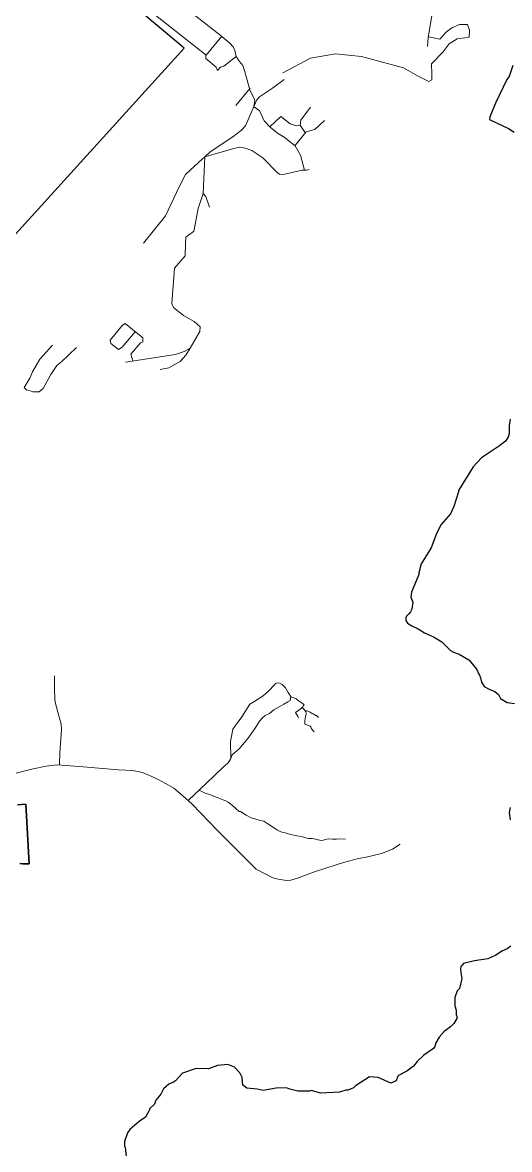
# Model space of a CAD drawing. Header units: millimetres. Extents: x 341818 to 347703, y 7370458 to 7377443.
# Drawn here: x 344040 to 345276, y 7372890 to 7375753 of the extents above; entities that cross this region are included whole.
import ezdxf

# ---------------------------------------------------------------- set-up
doc = ezdxf.new("R2010")
doc.units = ezdxf.units.MM
for name, color, linetype, lineweight in [('AVENIDA LONDRES - 08_01_2021 - FERMOM_143 - FERMOM_144', 7, 'Continuous', 18), ('ESTRADA DO MONTANHÃO - 08_01_2021 - FERMOM_212', 1, 'Continuous', 18), ('MCT - RUA DR. AFONSO PENA JÚNIOR', 7, 'Continuous', 18), ('MCT - VIELA B', 7, 'Continuous', 18), ('MCT - VIELA C', 7, 'Continuous', 18), ('PASSAGEM ANITA GARIBALDE - 08_01_2021 - FERMOM_213', 7, 'Continuous', 18), ('PASSGEM DOS CAFEZAIS - 08_01_2021 - FERMOM_214', 1, 'Continuous', 18), ('RUA CARLOS DRUMON DE ANDRADE - 08_01_2021 - FERMOM_157', 7, 'Continuous', 18), ('RUA CENTRAL - 08_01_2021 - FERMOM_164', 7, 'Continuous', 18), ('RUA DA FIDELIDADE - 08_01_2021 - FERMOM_155', 7, 'Continuous', 18), ('RUA DAS ESTRELAS - 08_01_2021 - FERMOM_159', 7, 'Continuous', 18), ('RUA DAS MARGARIDAS - 08_01_2021 - FERMOM_145', 7, 'Continuous', 18), ('RUA DOS EVANGÉLICOS - 08_01_2021 - FERMOM_158', 7, 'Continuous', 18), ('RUA DOS PÁSSAROS - 08_01_2021 - FERMOM_147', 7, 'Continuous', 18), ('RUA JARDIM - 08_01_2021 - FERMOM_141', 7, 'Continuous', 18), ("RUA JOANA D' ARC - 08_01_2021 - FERMOM_161", 7, 'Continuous', 18), ('RUA JOAQUIM MANOEL DE MACEDO - 08_01_2021 - FERMOM_189', 7, 'Continuous', 18), ('RUA LIRÍO DA PAZ - 08_01_2021 - FERMOM_140', 7, 'Continuous', 18), ('RUA MACHADO BARBOSA - 08_01_2021 - FERMOM_152', 7, 'Continuous', 18), ('RUA MAURÍLIO ESPOLADOR - 08_01_2021 - FERMOM_220', 7, 'Continuous', 18), ('RUA MONTEIRO LOBATO - 07_01_2021 - FERMOM_134', 7, 'Continuous', 18), ('RUA NOVE DE JULHO - 08_01_2021 - FERMOM_153', 7, 'Continuous', 18), ('RUA PADRE LÉO COMISSARI - 07_01_2021 - FERMOM_165', 7, 'Continuous', 18), ('RUA PRADOPOLIS - 08_01_2021 - FERMOM_156', 7, 'Continuous', 18), ('RUA RUBÉNS GUEDES - 08_01_2021 - FERMOM_160', 7, 'Continuous', 18), ('RUA SANTO ANTONIO - 08_01_2021 - FERMOM_149', 7, 'Continuous', 18), ('RUA VINÍCIUS DE MORÃES - 08_01_2021 - FERMOM_188', 7, 'Continuous', 18), ('RUA ÁGUIA DOURADA ( JD DOS QUÍMICOS) - 08_01_2021 - FERMOM_146', 7, 'Continuous', 18), ('VIELA TREZE - 08_01_2021 - FERMOM_215', 7, 'Continuous', 18)]:
    doc.layers.add(name, color=color, linetype=linetype, lineweight=lineweight)
doc.layers.add('FERRAZOPOLIS', color=20, linetype='Continuous')
doc.layers.add('MONTANHÃO', color=220, linetype='Continuous')

msp = doc.modelspace()

# ---------------------------------------------------------------- linework, layer by layer
at = {"layer": 'AVENIDA LONDRES - 08_01_2021 - FERMOM_143 - FERMOM_144', "linetype": 'ByBlock'}
for points in [[(344704.3, 7375608.5), (344674.6, 7375586.6), (344641.9, 7375564.8), (344634.7, 7375557.3), (344625.2, 7375535.6), (344605.6, 7375491.1), (344595.4, 7375480), (344573.8, 7375462.6), (344516.5, 7375425), (344502.4, 7375412.6)], [(344502.4, 7375412.6), (344498.1, 7375319), (344504.8, 7375311.5), (344514.7, 7375284.7)], [(344498.1, 7375319), (344485.8, 7375280.7), (344474.4, 7375222.7)], [(344474, 7375222.9), (344454.6, 7375207.9), (344453.4, 7375190.6), (344452.6, 7375160.6), (344425.8, 7375129), (344419.1, 7375039.8)], [(344418.9, 7375039.8), (344422.8, 7375029.4), (344448.8, 7375009), (344475.3, 7374993.6), (344490.6, 7374979.9), (344490, 7374968.8), (344465.7, 7374926.3)], [(344465.7, 7374926.3), (344454.4, 7374908.7), (344440.2, 7374892), (344410.9, 7374875.7), (344389.6, 7374871.6)]]:
    msp.add_lwpolyline(points, dxfattribs=at)
at = {"layer": 'ESTRADA DO MONTANHÃO - 08_01_2021 - FERMOM_212', "linetype": 'ByBlock'}
msp.add_lwpolyline([(344999, 7373666.3), (344979.2, 7373652.9), (344951.5, 7373641.8), (344912.2, 7373633.3), (344893.1, 7373629.6), (344855.1, 7373619.3), (344815.2, 7373606.8), (344778.9, 7373594.9), (344737.9, 7373579.4), (344721.4, 7373574.3), (344710.2, 7373573.7), (344688.9, 7373577.4), (344675.2, 7373580.3), (344633.3, 7373602.8), (344534.2, 7373701.8), (344470.1, 7373767.2), (344445.8, 7373789.9), (344423.8, 7373808), (344402.7, 7373820.3), (344384.3, 7373830.3), (344367.7, 7373837.7), (344344.1, 7373847.6), (344319.3, 7373852.7), (344283.6, 7373854.7), (344193.2, 7373862.4), (344127.5, 7373867.8), (344099.2, 7373864.3), (344066.2, 7373856.9), (344006.1, 7373842.1)], dxfattribs=at)
at = {"layer": 'FERRAZOPOLIS'}
msp.add_lwpolyline([(344027.1, 7373766.2), (344048.2, 7373767.8), (344048.2, 7373767.4), (344056.6, 7373615.7), (344053, 7373615.9), (344049.5, 7373616), (344040.7, 7373616.3), (344032.9, 7373616.4)], dxfattribs=at)
at = {"layer": 'MCT - RUA DR. AFONSO PENA JÚNIOR', "linetype": 'ByBlock'}
msp.add_lwpolyline([(344695.5, 7375514.5), (344719.8, 7375496), (344734.3, 7375490.8), (344744.6, 7375492.8)], dxfattribs=at)
at = {"layer": 'MCT - VIELA B', "linetype": 'ByBlock'}
msp.add_lwpolyline([(344780, 7373951.2), (344774, 7373959.3), (344771.5, 7373964.4), (344770.2, 7373966), (344763.6, 7373968.6), (344760.4, 7373969.7), (344756.6, 7373970.7), (344756.5, 7373975.2), (344756.9, 7373979.9), (344758.7, 7373990.6), (344759.7, 7373995.6), (344760.1, 7373998.9), (344759.1, 7374002.2), (344757.5, 7374004.4), (344755.4, 7374007.3), (344753.7, 7374009.8), (344749.8, 7374013.3)], dxfattribs=at)
at = {"layer": 'MCT - VIELA C', "linetype": 'ByBlock'}
msp.add_lwpolyline([(344791.7, 7373987.6), (344788.6, 7373990.4), (344786.1, 7373992.5), (344784.6, 7373992.5), (344780.3, 7373995.2), (344777.6, 7373997), (344775.1, 7373998.3), (344772.8, 7373999.8), (344769.8, 7374001.3), (344767.7, 7374002.3), (344764.7, 7374003.4), (344761.8, 7374004.4), (344761, 7374004.6), (344758.3, 7374003.3)], dxfattribs=at)
at = {"layer": 'MONTANHÃO'}
for points in [[(343914.1, 7375097.8), (344450.3, 7375687.9), (344218.9, 7375882.7)], [(345285.3, 7375644.3), (345275.7, 7375616.7), (345269.7, 7375608.3), (345240.9, 7375548.3), (345226.5, 7375513.5), (345225.9, 7375506.9), (345273.9, 7375484.1), (345288.3, 7375474.5)], [(345278.1, 7374745.5), (345275.7, 7374729.9), (345275.7, 7374709.5), (345273.3, 7374699.9), (345266.7, 7374689.7), (345251.1, 7374677.7), (345205.5, 7374647.7), (345184.5, 7374624.3), (345147.3, 7374564.3), (345147.3, 7374560.7), (345135.3, 7374523.5), (345126.9, 7374505.5), (345102.9, 7374477.9), (345090.9, 7374455.1), (345077.7, 7374419.1), (345052.5, 7374378.3), (345046.5, 7374355.5), (345046.5, 7374350.7), (345027.3, 7374306.3), (345026.1, 7374293.1), (345030.9, 7374281.1), (345028.5, 7374263.1), (345024.9, 7374255.9), (345020.1, 7374250.5), (345015.3, 7374245.1), (345012.9, 7374240.3), (345012.9, 7374234.3), (345017.1, 7374227.7), (345028.5, 7374220.5), (345044.7, 7374213.3), (345060.3, 7374202.5), (345083.1, 7374192.9), (345104.7, 7374179.7), (345126.3, 7374158.1), (345134.7, 7374153.3), (345149.1, 7374148.5), (345173.1, 7374134.1), (345182.6, 7374123.6), (345193.2, 7374110.1), (345198.1, 7374099.8), (345200.1, 7374095.7), (345202.6, 7374088.2), (345205.7, 7374077.3), (345212.2, 7374066.1), (345224.9, 7374060.1), (345239, 7374053.7), (345249, 7374045.8), (345253.4, 7374035.7), (345270.3, 7374025.7), (345289.1, 7374023.2)], [(344032.9, 7373616.4), (344040.7, 7373616.3), (344049.5, 7373616), (344053, 7373615.9), (344056.6, 7373615.7), (344048.2, 7373767.4), (344048.2, 7373767.8), (344027.1, 7373766.2)], [(345278, 7373759.2), (345275.6, 7373746.3), (345278.6, 7373727.8)], [(345279.9, 7373406.9), (345270.3, 7373399.7), (345257.1, 7373393.7), (345240.9, 7373382.9), (345232.7, 7373379.4), (345221.1, 7373374.5), (345187.5, 7373369.7), (345159.9, 7373362.5), (345156.6, 7373358.6), (345153.3, 7373354.7), (345152.1, 7373348.7), (345153.3, 7373339.7), (345155.7, 7373324.7), (345149.7, 7373299.5), (345143.7, 7373293.5), (345137.7, 7373276.7), (345137.7, 7373255.1), (345141.3, 7373244.3), (345141.3, 7373231.1), (345142.5, 7373229.9), (345142.5, 7373222.7), (345135.3, 7373210.7), (345126.3, 7373201.7), (345110.7, 7373189.7), (345098.1, 7373175.9), (345089.7, 7373161.5), (345087.3, 7373151.9), (345083.1, 7373146.5), (345059.1, 7373129.7), (345041.7, 7373113.5), (345032.7, 7373102.1), (345015.9, 7373088.9), (344994.3, 7373078.1), (344992.5, 7373076.3), (344988.9, 7373064.3), (344975.1, 7373058.9), (344942.7, 7373073.3), (344921.1, 7373074.5), (344885.1, 7373051.7), (344880.3, 7373046.9), (344865.9, 7373040.9), (344861.1, 7373040.9), (344844.3, 7373036.1), (344796.3, 7373033.7), (344773.5, 7373039.7), (344768.7, 7373038.5), (344738.7, 7373038.5), (344718.3, 7373043.3), (344709.9, 7373046.9), (344683.5, 7373045.7), (344651.1, 7373039.7), (344635.5, 7373043.3), (344609.1, 7373045.7), (344598.9, 7373053.5), (344597.7, 7373072.7), (344591.7, 7373084.7), (344577.9, 7373099.7), (344561.1, 7373105.7), (344534.7, 7373103.3), (344511.9, 7373094.9), (344480.7, 7373096.1), (344445.9, 7373084.1), (344427.9, 7373064.9), (344423.1, 7373061.3), (344411.1, 7373056.5), (344397.3, 7373043.9), (344391.3, 7373030.7), (344378.1, 7373015.1), (344374.5, 7373005.5), (344362.5, 7372993.5), (344362.5, 7372991.1), (344351.7, 7372971.9), (344335.5, 7372961.7), (344312.1, 7372940.7), (344306.1, 7372932.3), (344298.9, 7372910.7), (344298.9, 7372897.5), (344300.1, 7372896.3), (344303.7, 7372863.9)]]:
    msp.add_lwpolyline(points, dxfattribs=at)
at = {"layer": 'PASSAGEM ANITA GARIBALDE - 08_01_2021 - FERMOM_213', "linetype": 'ByBlock'}
msp.add_lwpolyline([(344488.1, 7373802.8), (344503.2, 7373795.7), (344514.4, 7373791.8), (344533.9, 7373784.2), (344542.8, 7373781.4), (344550.8, 7373777.9), (344556, 7373775.7), (344561.7, 7373772.4), (344568.5, 7373767.6), (344573.6, 7373763.3), (344589.6, 7373749.3), (344593.6, 7373748.6), (344608, 7373739.5), (344620.7, 7373732.6), (344629.9, 7373729.9), (344640.7, 7373727.1), (344652.4, 7373724.4), (344660, 7373719), (344681.9, 7373704.8), (344687.3, 7373701.6), (344696, 7373697.5), (344709.8, 7373693.6), (344717.6, 7373691.4), (344736.6, 7373687.1), (344747.1, 7373685.6), (344753.5, 7373684.1), (344763, 7373681.2), (344767.2, 7373680.4), (344775, 7373680.3), (344779.9, 7373679.7), (344784.7, 7373678.9), (344789.9, 7373677.1), (344794.5, 7373675.8), (344797.8, 7373675.2), (344802.9, 7373676.3), (344812.4, 7373678.7), (344816.1, 7373679.3), (344827.1, 7373678.9), (344837.1, 7373678.9), (344844.4, 7373679.3), (344859.6, 7373679)], dxfattribs=at)
at = {"layer": 'PASSGEM DOS CAFEZAIS - 08_01_2021 - FERMOM_214', "linetype": 'ByBlock'}
for points in [[(344721.8, 7374039.7), (344714.5, 7374051), (344707.5, 7374063.4), (344698.9, 7374071.8), (344692.2, 7374075.2), (344687.3, 7374075.8), (344682.5, 7374074.2), (344679.7, 7374070.9), (344664.2, 7374054.4), (344650.7, 7374042.7), (344629.4, 7374029.4), (344616.6, 7374021.3), (344596.5, 7373989.5), (344574.1, 7373957.9), (344567.7, 7373926.4), (344568.6, 7373883.5)], [(344460.1, 7373776.6), (344506.9, 7373820.5), (344548.3, 7373860.3), (344562.2, 7373872.3), (344568.6, 7373883.5), (344568.6, 7373883.5)]]:
    msp.add_lwpolyline(points, dxfattribs=at)
at = {"layer": 'RUA CARLOS DRUMON DE ANDRADE - 08_01_2021 - FERMOM_157', "linetype": 'ByBlock'}
for points in [[(344744.8, 7375492.8), (344746.6, 7375505.2), (344771.3, 7375538.4)], [(344731.3, 7375439.8), (344758.8, 7375474.6)]]:
    msp.add_lwpolyline(points, dxfattribs=at)
at = {"layer": 'RUA CENTRAL - 08_01_2021 - FERMOM_164', "linetype": 'ByBlock'}
msp.add_lwpolyline([(345169.8, 7375748.2), (345149.4, 7375748.2), (345130.3, 7375739.7), (345116.9, 7375729.9), (345105.7, 7375717.9), (345099.3, 7375710.9), (345070.6, 7375716.8)], dxfattribs=at)
at = {"layer": 'RUA DA FIDELIDADE - 08_01_2021 - FERMOM_155', "linetype": 'ByBlock'}
msp.add_lwpolyline([(344581, 7375542.7), (344618.1, 7375587)], dxfattribs=at)
at = {"layer": 'RUA DAS ESTRELAS - 08_01_2021 - FERMOM_159', "linetype": 'ByBlock'}
msp.add_lwpolyline([(345071.8, 7375603.5), (345071.8, 7375603.5), (345043.1, 7375617.8), (345007.3, 7375638.5), (344900.5, 7375667.4), (344834.6, 7375673.7), (344770.9, 7375662.7), (344701.2, 7375625.7)], dxfattribs=at)
at = {"layer": 'RUA DAS MARGARIDAS - 08_01_2021 - FERMOM_145', "linetype": 'ByBlock'}
msp.add_lwpolyline([(344502.4, 7375412.6), (344576.3, 7375433), (344590.6, 7375436.6), (344605.1, 7375434.5), (344622.3, 7375428.7), (344649.9, 7375409.4), (344686.1, 7375372.2), (344692.7, 7375368.3), (344698.8, 7375367.7), (344705.6, 7375367.9), (344749.6, 7375378), (344760.9, 7375378.7), (344767.5, 7375379.8)], dxfattribs=at)
at = {"layer": 'RUA DOS EVANGÉLICOS - 08_01_2021 - FERMOM_158', "linetype": 'ByBlock'}
msp.add_lwpolyline([(344744.6, 7375492.8), (344744.8, 7375492.8), (344757, 7375474.8), (344781.8, 7375481.9), (344806.3, 7375504.7)], dxfattribs=at)
at = {"layer": 'RUA DOS PÁSSAROS - 08_01_2021 - FERMOM_147', "linetype": 'ByBlock'}
msp.add_lwpolyline([(344272, 7375931.9), (344368, 7375857.3), (344540.6, 7375721.9), (344566.3, 7375700.8), (344575, 7375691.3), (344579.2, 7375682.4), (344582.4, 7375667), (344590.5, 7375654.6), (344598.8, 7375644.4), (344603.3, 7375631.7), (344616.6, 7375582.8), (344629.4, 7375556.5), (344626.9, 7375539.3), (344641.1, 7375530.2), (344649.3, 7375512.8), (344653.4, 7375503.8), (344668.3, 7375487.4), (344687, 7375472), (344704.4, 7375462), (344731.7, 7375440.5), (344745.3, 7375416.7), (344756.1, 7375378.4)], dxfattribs=at)
at = {"layer": 'RUA JARDIM - 08_01_2021 - FERMOM_141', "linetype": 'ByBlock'}
msp.add_lwpolyline([(344465.7, 7374926.3), (344449.8, 7374917.2), (344428.4, 7374909.7), (344301.4, 7374890.7)], dxfattribs=at)
at = {"layer": "RUA JOANA D' ARC - 08_01_2021 - FERMOM_161", "linetype": 'ByBlock'}
msp.add_lwpolyline([(345078.2, 7375648.9), (345107.8, 7375679.2), (345123.3, 7375698.9), (345143.7, 7375712.3), (345163.5, 7375714.4), (345174.1, 7375716.5), (345174.8, 7375734.1), (345169.8, 7375748.2)], dxfattribs=at)
at = {"layer": 'RUA JOAQUIM MANOEL DE MACEDO - 08_01_2021 - FERMOM_189', "linetype": 'ByBlock'}
msp.add_lwpolyline([(344176.8, 7374928), (344156.9, 7374908.8), (344139.3, 7374892.4), (344126.3, 7374882.2), (344111.6, 7374859.3), (344091.8, 7374823.3), (344082.2, 7374815.1), (344065.4, 7374815.5), (344061.7, 7374816.6)], dxfattribs=at)
at = {"layer": 'RUA LIRÍO DA PAZ - 08_01_2021 - FERMOM_140', "linetype": 'ByBlock'}
msp.add_lwpolyline([(344320, 7374893.5), (344314.7, 7374910.6), (344339, 7374939.7), (344344.8, 7374942.3), (344345.1, 7374952), (344300.1, 7374988.8), (344293.8, 7374984.6), (344262.2, 7374946), (344264, 7374938.1), (344283.1, 7374922.9), (344293, 7374928.4), (344325.6, 7374968)], dxfattribs=at)
at = {"layer": 'RUA MACHADO BARBOSA - 08_01_2021 - FERMOM_152', "linetype": 'ByBlock'}
msp.add_lwpolyline([(344505.5, 7375671.3), (344505.5, 7375662), (344531.5, 7375640.4), (344535, 7375631.9), (344542.8, 7375639.7), (344551, 7375642.9), (344582.6, 7375667.4)], dxfattribs=at)
at = {"layer": 'RUA MAURÍLIO ESPOLADOR - 08_01_2021 - FERMOM_220', "linetype": 'ByBlock'}
msp.add_lwpolyline([(344568.6, 7373883.5), (344572.5, 7373892.7), (344589.7, 7373908.4), (344612.3, 7373934.1), (344630.3, 7373960.9), (344641.6, 7373978.3), (344649.9, 7373987.8), (344655.7, 7373993.1), (344666.5, 7373998.2), (344678, 7374007.3), (344691.2, 7374014.7), (344703.6, 7374021.8), (344713.4, 7374027.4), (344719.2, 7374031.2), (344721.3, 7374040.5)], dxfattribs=at)
at = {"layer": 'RUA MONTEIRO LOBATO - 07_01_2021 - FERMOM_134', "linetype": 'ByBlock'}
msp.add_lwpolyline([(344120.5, 7374093.4), (344120.8, 7374060.2), (344122, 7374034), (344122.5, 7374026.9), (344129.6, 7374001.5), (344137.5, 7373970.7), (344138.2, 7373957), (344136.3, 7373921), (344134.6, 7373899.2), (344133.2, 7373867.3)], dxfattribs=at)
at = {"layer": 'RUA NOVE DE JULHO - 08_01_2021 - FERMOM_153', "linetype": 'ByBlock'}
msp.add_lwpolyline([(344506.3, 7375670.4), (344545.8, 7375718.5)], dxfattribs=at)
at = {"layer": 'RUA PADRE LÉO COMISSARI - 07_01_2021 - FERMOM_165', "linetype": 'ByBlock'}
msp.add_lwpolyline([(345120.3, 7375838.2), (345083.5, 7375796.8), (345070.2, 7375714.3), (345068.4, 7375692.6)], dxfattribs=at)
at = {"layer": 'RUA PRADOPOLIS - 08_01_2021 - FERMOM_156', "linetype": 'ByBlock'}
msp.add_lwpolyline([(344667.5, 7375488.6), (344695.5, 7375514.5), (344695.5, 7375514.5)], dxfattribs=at)
at = {"layer": 'RUA RUBÉNS GUEDES - 08_01_2021 - FERMOM_160', "linetype": 'ByBlock'}
msp.add_lwpolyline([(345078.2, 7375648.9), (345079.6, 7375622.8), (345078.9, 7375607.8), (345071.8, 7375603.5)], dxfattribs=at)
at = {"layer": 'RUA SANTO ANTONIO - 08_01_2021 - FERMOM_149', "linetype": 'ByBlock'}
msp.add_lwpolyline([(344237.3, 7375882.9), (344506.3, 7375670.4)], dxfattribs=at)
at = {"layer": 'RUA VINÍCIUS DE MORÃES - 08_01_2021 - FERMOM_188', "linetype": 'ByBlock'}
msp.add_lwpolyline([(344061.7, 7374816.6), (344049.3, 7374820.4), (344043.9, 7374826.2), (344058.2, 7374850.1), (344065, 7374866.1), (344083.9, 7374897.9), (344115.5, 7374933.7)], dxfattribs=at)
at = {"layer": 'RUA ÁGUIA DOURADA ( JD DOS QUÍMICOS) - 08_01_2021 - FERMOM_146', "linetype": 'ByBlock'}
msp.add_lwpolyline([(344502.4, 7375412.6), (344487, 7375399), (344453.4, 7375366.9), (344437.8, 7375335.6), (344402.4, 7375262.1), (344346.8, 7375192.9)], dxfattribs=at)
at = {"layer": 'VIELA TREZE - 08_01_2021 - FERMOM_215', "linetype": 'ByBlock'}
msp.add_lwpolyline([(344740.4, 7373987.3), (344738.6, 7373991.1), (344734, 7373998.7), (344733.1, 7374000.1), (344741.4, 7374006.7), (344748.1, 7374011.5), (344751.5, 7374015.2), (344753.5, 7374018.2), (344754.8, 7374020.3), (344749.5, 7374024.2), (344739.9, 7374031.3), (344733.5, 7374035.9), (344721.3, 7374040.5)], dxfattribs=at)

doc.saveas('drawing.dxf')
